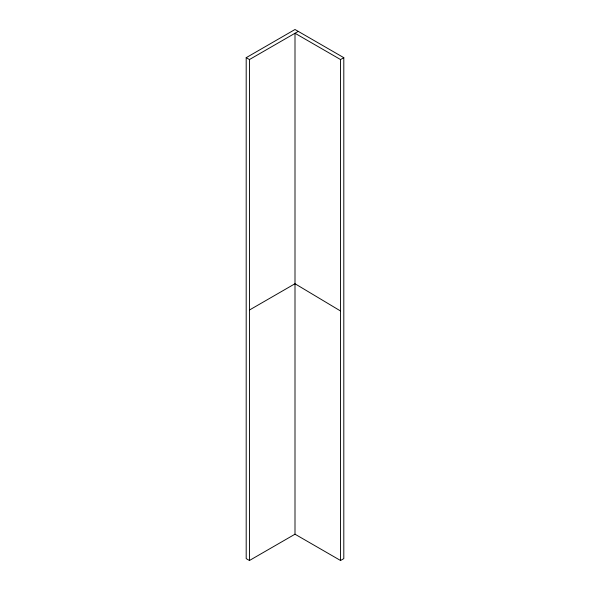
<?xml version="1.0" encoding="UTF-8"?>
<svg xmlns="http://www.w3.org/2000/svg" width="590" height="590" viewBox="0 0 590 590"><rect width="100%" height="100%" fill="white"/><g stroke="black" fill="none" stroke-linecap="round" stroke-linejoin="round"><path stroke-width="0.89" d="M246.192 57.68L295 29.5L343.808 57.68L343.808 558.619L340.555 560.5L295 534.201L249.445 560.5L246.192 558.619L246.192 57.68L249.445 59.553L298.252 31.381M295 534.201L295 33.254L340.555 59.553L343.808 57.68M249.445 310.03L295 283.731L340.555 311.004M340.555 59.553L340.555 560.5M249.445 59.553L249.445 560.5"/></g></svg>
